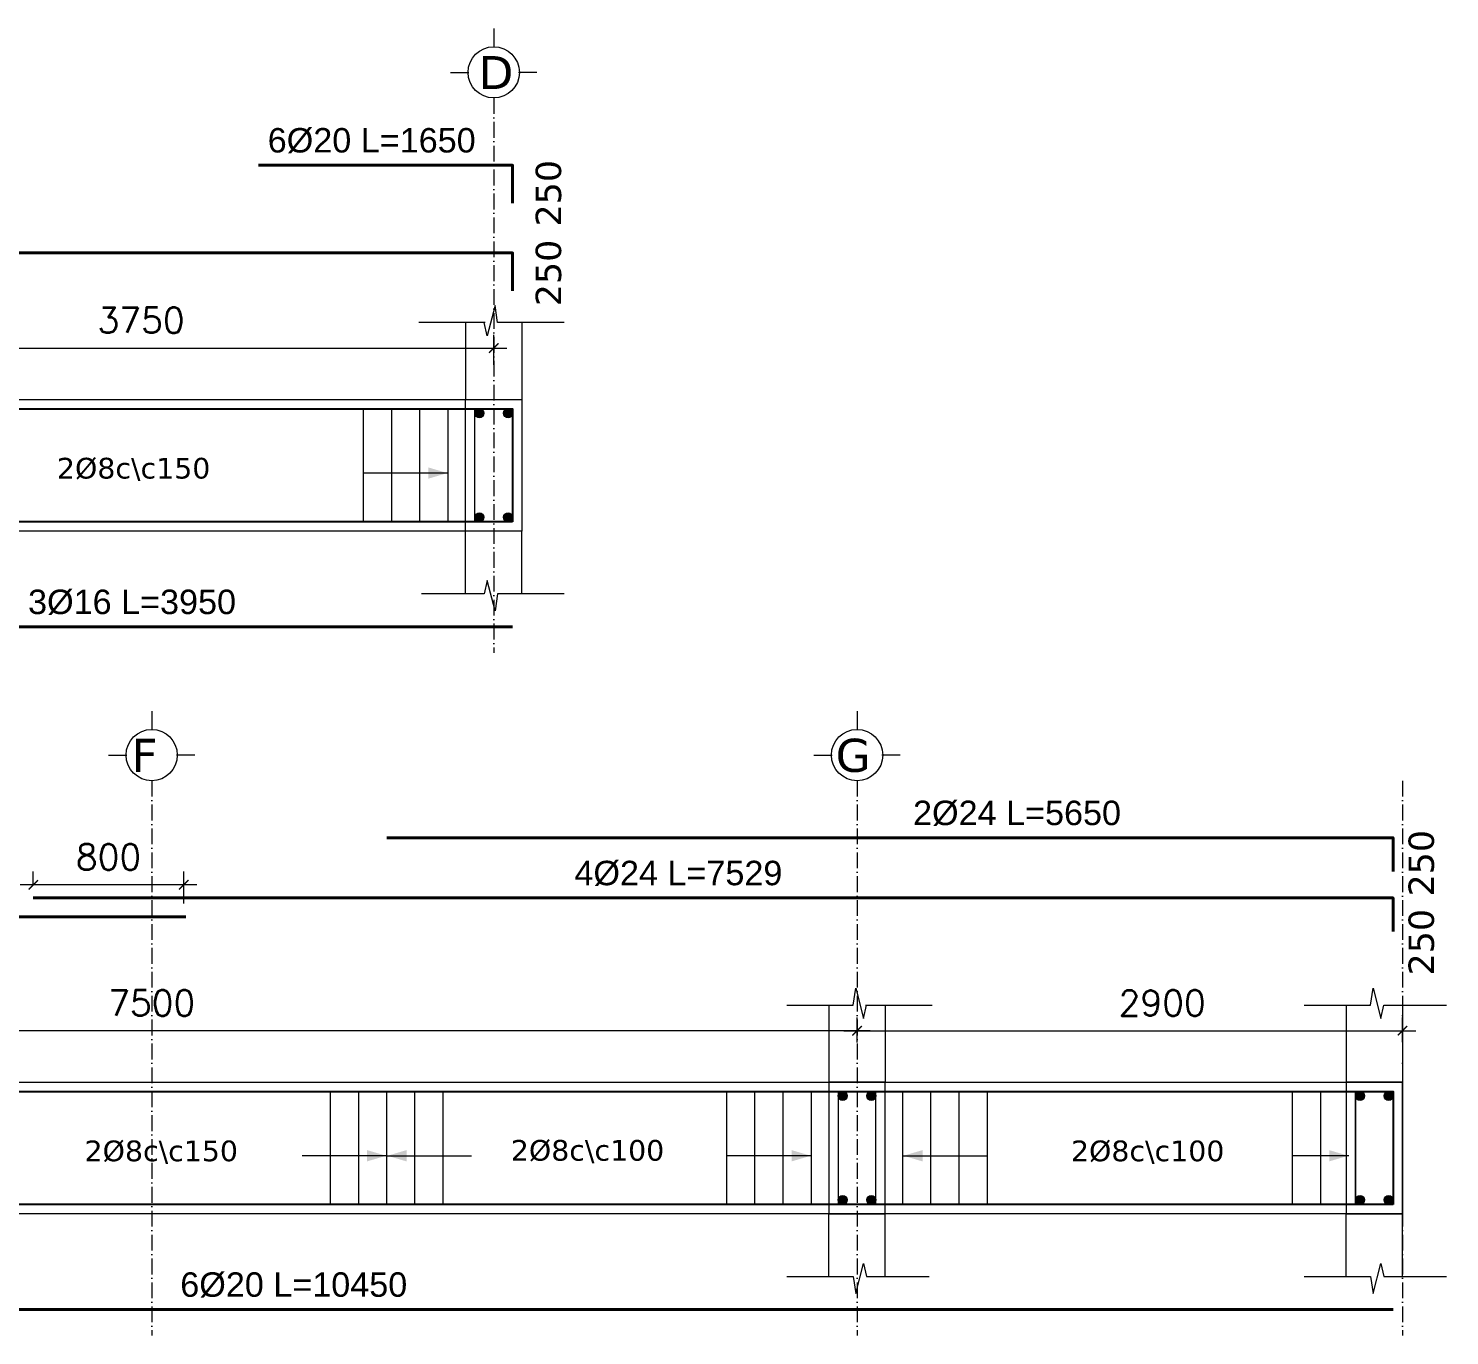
# Model space of a CAD drawing. Header units: inches. Extents: x -17020 to 43805, y -10194 to 123061.
# Drawn here: x 31061 to 31816, y 112845 to 113540 of the extents above; entities that cross this region are included whole.
import ezdxf

# ---------------------------------------------------------------- set-up
doc = ezdxf.new("R2010")
doc.units = ezdxf.units.IN
doc.header["$LTSCALE"] = 0.7
doc.header["$MEASUREMENT"] = 0
doc.linetypes.add('ACAD_ISO10W100', pattern=[18, 12, -3, 0, -3])
doc.layers.get('0').update_dxf_attribs({"lineweight": 13})
doc.layers.get('Defpoints').update_dxf_attribs({"lineweight": 5})
for name, color, linetype, lineweight in [('axis', 254, 'ACAD_ISO10W100', 9), ('BEAM FRAME', 5, 'Continuous', 18), ('COLUMN', 4, 'Continuous', 20), ('elevline', 30, 'Continuous', 20), ('FRAME 070', 5, 'Continuous', 60), ('hatch', 9, 'Continuous', 9), ('renforcment', 141, 'Continuous', 40), ('tex', 3, 'Continuous', 25), ('TEXT', 3, 'Continuous', 25), ('top rein. extension', 50, 'Continuous', 20), ('top renforcment', 7, 'Continuous', 40)]:
    doc.layers.add(name, color=color, linetype=linetype, lineweight=lineweight)
doc.styles.add('100', font='romans.shx', dxfattribs={"height": 13.5})
doc.styles.add('romanc', font='verdana.ttf', dxfattribs={"height": 250})
doc.styles.get("Standard").update_dxf_attribs({"font": 'arial.ttf', "height": 13})
doc.dimstyles.new('100', dxfattribs={"dimtxt": 13.5, "dimasz": 5, "dimexe": 7, "dimexo": 7, "dimgap": 8, "dimtad": 1, "dimdec": 0, "dimlfac": 10, "dimzin": 4, "dimdsep": 46, "dimtxsty": '100', "dimblk": 'ARCHTICK', "dimcen": 0.09, "dimdle": 7, "dimclrd": 1, "dimclre": 8, "dimclrt": 2, "dimadec": 0, "dimazin": 1, "dimtfac": 1, "dimtdec": 0, "dimtix": 1, "dimtofl": 0, "dimtmove": 0, "dimatfit": 3, "dimldrblk": 'ARCHTICK', "dimfxl": 0.18, "dimtolj": 1, "dimtzin": 0, "dimlwd": -1, "dimlwe": -1, "dimarcsym": 0})
doc.dimstyles.get("Standard").update_dxf_attribs({"dimtxt": 13, "dimasz": 5, "dimexe": 0.18, "dimexo": 0.0625, "dimgap": 6, "dimtad": 1, "dimdec": 0, "dimlfac": 10, "dimzin": 0, "dimdsep": 46, "dimtxsty": 'Standard', "dimblk": 'ARCHTICK', "dimcen": 0.09, "dimse1": 1, "dimse2": 1, "dimclrd": 1, "dimclre": 7, "dimclrt": 3, "dimadec": 0, "dimazin": 0, "dimtfac": 1, "dimtdec": 0, "dimtix": 1, "dimtofl": 0, "dimtmove": 0, "dimatfit": 3, "dimldrblk": 'ARCHTICK', "dimfxl": 1, "dimtolj": 1, "dimtzin": 0, "dimarcsym": 0})

# ---------------------------------------------------------------- blocks, each defined once
blk = doc.blocks.new('*D1082')
at = {"layer": 'Defpoints', "color": 0, "transparency": 16777216}
for p in [(30248.26, 113420.33, -167.76), (31348.23, 113420.33, -0.48), (31348.23, 113420.33)]:
    blk.add_point(p, dxfattribs=at)
at = {"layer": 'TEXT', "color": 3, "transparency": 16777216, "insert": (30799.57, 113433.33), "char_height": 13, "attachment_point": 5}
blk.add_mtext('\\A1;3%%C20 L=11000', dxfattribs=at)
blk = doc.blocks.new('_ArchTick')
at = {"color": 0, "linetype": 'ByBlock', "lineweight": 0, "const_width": 0.15}
blk.add_lwpolyline([(-0.5, -0.5), (0.5, 0.5)], dxfattribs=at)
blk = doc.blocks.new('*D1085')
at = {"color": 8, "transparency": 16777216}
for p, q in [((30933.23, 113363.16), (30933.23, 113376.75)), ((31308.23, 113360.84), (31308.23, 113376.75))]:
    blk.add_line(p, q, dxfattribs=at)
at = {"color": 1, "transparency": 16777216}
blk.add_line((30926.23, 113369.75), (31315.23, 113369.75), dxfattribs=at)
at = {"layer": 'Defpoints', "color": 0, "transparency": 16777216}
for p in [(31308.23, 113369.75), (30933.23, 113356.16), (31308.23, 113353.84)]:
    blk.add_point(p, dxfattribs=at)
at = {"color": 1, "transparency": 16777216, "xscale": 5, "yscale": 5, "zscale": 5, "rotation": 180}
blk.add_blockref('_ArchTick', (30933.23, 113369.75), dxfattribs=at)
at = {"color": 1, "transparency": 16777216, "xscale": 5, "yscale": 5, "zscale": 5}
blk.add_blockref('_ArchTick', (31308.23, 113369.75), dxfattribs=at)
at = {"color": 2, "transparency": 16777216, "insert": (31120.73, 113384.5), "char_height": 13.5, "attachment_point": 5, "style": '100'}
blk.add_mtext('\\A1;3750', dxfattribs=at)
blk = doc.blocks.new('*D1086')
at = {"layer": 'Defpoints', "color": 0, "transparency": 16777216}
for p in [(31183.23, 113466.93, -217.91), (31348.23, 113466.93, -218.39), (31348.23, 113466.93)]:
    blk.add_point(p, dxfattribs=at)
at = {"layer": 'TEXT', "color": 3, "transparency": 16777216, "insert": (31243.34, 113479.93), "char_height": 13, "attachment_point": 5}
blk.add_mtext('\\A1;6%%C20 L=1650', dxfattribs=at)
blk = doc.blocks.new('*D1087')
at = {"layer": 'Defpoints', "color": 0, "transparency": 16777216}
for p in [(30923.23, 113221.58, -37100.88), (30923.23, 113221.58), (31318.23, 113221.58, -13652.68)]:
    blk.add_point(p, dxfattribs=at)
at = {"layer": 'TEXT', "color": 3, "transparency": 16777216, "insert": (31115.93, 113234.58), "char_height": 13, "attachment_point": 5}
blk.add_mtext('\\A1;3%%C16 L=3950', dxfattribs=at)
blk = doc.blocks.new('*D1127')
at = {"layer": 'Defpoints', "color": 0, "transparency": 16777216}
for p in [(30344.43, 113067.46, -19.16), (30344.43, 113067.46), (31144.45, 113067.46, -167.76)]:
    blk.add_point(p, dxfattribs=at)
at = {"layer": 'TEXT', "color": 3, "transparency": 16777216, "insert": (30643.58, 113080.46), "char_height": 13, "attachment_point": 5}
blk.add_mtext('\\A1;4%%C24 L=8000', dxfattribs=at)
blk = doc.blocks.new('*D1128')
at = {"color": 8, "transparency": 16777216}
for p, q in [((31501.38, 113000.53), (31501.38, 113013.88)), ((31791.38, 113000.88), (31791.38, 113013.88))]:
    blk.add_line(p, q, dxfattribs=at)
at = {"color": 1, "transparency": 16777216}
blk.add_line((31494.38, 113006.88), (31798.38, 113006.88), dxfattribs=at)
at = {"layer": 'Defpoints', "color": 0, "transparency": 16777216}
for p in [(31791.38, 113006.88), (31501.38, 112993.53), (31791.38, 112993.88, 217.91)]:
    blk.add_point(p, dxfattribs=at)
at = {"color": 1, "transparency": 16777216, "xscale": 5, "yscale": 5, "zscale": 5, "rotation": 180}
blk.add_blockref('_ArchTick', (31501.38, 113006.88), dxfattribs=at)
at = {"color": 1, "transparency": 16777216, "xscale": 5, "yscale": 5, "zscale": 5}
blk.add_blockref('_ArchTick', (31791.38, 113006.88), dxfattribs=at)
at = {"color": 2, "transparency": 16777216, "insert": (31663.59, 113021.63), "char_height": 13.5, "attachment_point": 5, "style": '100'}
blk.add_mtext('\\A1;2900', dxfattribs=at)
blk = doc.blocks.new('*D1129')
at = {"layer": 'Defpoints', "color": 0, "transparency": 16777216}
for p in [(31063.45, 113077.46, -157.78), (31063.45, 113077.46), (31816.38, 113077.46, -218.54)]:
    blk.add_point(p, dxfattribs=at)
at = {"layer": 'TEXT', "color": 3, "transparency": 16777216, "insert": (31406.4, 113090.46), "char_height": 13, "attachment_point": 5}
blk.add_mtext('\\A1;4%%C24 L=7529', dxfattribs=at)
blk = doc.blocks.new('*D1168')
at = {"color": 8, "transparency": 16777216}
for p, q in [((31063.45, 113084.46), (31063.45, 113091.46)), ((31143.45, 113074.46), (31143.45, 113091.46))]:
    blk.add_line(p, q, dxfattribs=at)
at = {"color": 1, "transparency": 16777216}
blk.add_line((31150.45, 113084.46), (31056.45, 113084.46), dxfattribs=at)
at = {"layer": 'Defpoints', "color": 0, "transparency": 16777216}
for p in [(31063.45, 113084.46), (31063.45, 113077.46), (31143.45, 113067.46)]:
    blk.add_point(p, dxfattribs=at)
at = {"color": 1, "transparency": 16777216, "xscale": 5, "yscale": 5, "zscale": 5, "rotation": 180}
blk.add_blockref('_ArchTick', (31063.45, 113084.46), dxfattribs=at)
at = {"color": 1, "transparency": 16777216, "xscale": 5, "yscale": 5, "zscale": 5}
blk.add_blockref('_ArchTick', (31143.45, 113084.46), dxfattribs=at)
at = {"color": 2, "transparency": 16777216, "insert": (31103.45, 113099.21), "char_height": 13.5, "attachment_point": 5, "style": '100'}
blk.add_mtext('\\A1;800', dxfattribs=at)
blk = doc.blocks.new('*D1130')
at = {"color": 8, "transparency": 16777216}
for p, q in [((30751.38, 112997.97), (30751.38, 113013.88)), ((31501.38, 113002.61), (31501.38, 113013.88))]:
    blk.add_line(p, q, dxfattribs=at)
at = {"color": 1, "transparency": 16777216}
blk.add_line((31508.38, 113006.88), (30744.38, 113006.88), dxfattribs=at)
at = {"layer": 'Defpoints', "color": 0, "transparency": 16777216}
for p in [(30751.38, 113006.88), (30751.38, 112990.97), (31501.38, 112995.61)]:
    blk.add_point(p, dxfattribs=at)
at = {"color": 1, "transparency": 16777216, "xscale": 5, "yscale": 5, "zscale": 5, "rotation": 180}
blk.add_blockref('_ArchTick', (30751.38, 113006.88), dxfattribs=at)
at = {"color": 1, "transparency": 16777216, "xscale": 5, "yscale": 5, "zscale": 5}
blk.add_blockref('_ArchTick', (31501.38, 113006.88), dxfattribs=at)
at = {"color": 2, "transparency": 16777216, "insert": (31126.38, 113021.63), "char_height": 13.5, "attachment_point": 5, "style": '100'}
blk.add_mtext('\\A1;7500', dxfattribs=at)
blk = doc.blocks.new('*D1131')
at = {"layer": 'Defpoints', "color": 0, "transparency": 16777216}
for p in [(30741.38, 112858.71, -13652.68), (31786.38, 112858.71, -37100.88), (31786.38, 112858.71)]:
    blk.add_point(p, dxfattribs=at)
at = {"layer": 'TEXT', "color": 3, "transparency": 16777216, "insert": (31201.9, 112871.71), "char_height": 13, "attachment_point": 5}
blk.add_mtext('\\A1;6%%C20 L=10450', dxfattribs=at)
blk = doc.blocks.new('*D1135')
at = {"layer": 'Defpoints', "color": 0, "transparency": 16777216}
for p in [(31251.38, 113109.42, -157.78), (31251.38, 113109.42), (31816.38, 113109.42, -218.54)]:
    blk.add_point(p, dxfattribs=at)
at = {"layer": 'TEXT', "color": 3, "transparency": 16777216, "insert": (31586.42, 113122.42), "char_height": 13, "attachment_point": 5}
blk.add_mtext('\\A1;2%%C24 L=5650', dxfattribs=at)

msp = doc.modelspace()

# ---------------------------------------------------------------- hatches: boundary and pattern name
at = {"layer": 'elevline'}
for points in [[(31302.99, 113335.08, 1), (31298.23, 113335.08, 1)], [(31313.47, 113335.08, -1), (31318.23, 113335.08, -1)], [(31302.99, 113279.83, -1), (31298.23, 113279.83, -1)], [(31313.47, 113279.83, 1), (31318.23, 113279.83, 1)], [(31496.14, 112972.2, 1), (31491.38, 112972.2, 1)], [(31506.62, 112972.2, -1), (31511.38, 112972.2, -1)], [(31771.14, 112972.2, 1), (31766.38, 112972.2, 1)], [(31781.62, 112972.2, -1), (31786.38, 112972.2, -1)], [(31496.14, 112916.96, -1), (31491.38, 112916.96, -1)], [(31506.62, 112916.96, 1), (31511.38, 112916.96, 1)], [(31771.14, 112916.96, -1), (31766.38, 112916.96, -1)], [(31781.62, 112916.96, 1), (31786.38, 112916.96, 1)]]:
    msp.add_hatch(color=256, dxfattribs=at).paths.add_polyline_path(points)

# ---------------------------------------------------------------- linework, layer by layer
at = {"layer": 'axis'}
for p, q in [((31308.23, 113502.65), (31308.23, 113207.72)), ((31308.23, 113502.65), (31308.23, 113207.72)), ((31126.38, 113139.77), (31126.38, 112844.84)), ((31501.38, 113139.77), (31501.38, 112844.84)), ((31791.38, 113139.77), (31791.38, 112844.84))]:
    msp.add_line(p, q, dxfattribs=at)
at = {"layer": 'BEAM FRAME', "elevation": 217.91}
for points in [[(31323.23, 113272.45), (29748.23, 113272.45), (29748.23, 113342.45), (31323.23, 113342.45)], [(31791.38, 112909.58), (28831.38, 112909.58), (28831.38, 112979.58), (31791.38, 112979.58)]]:
    msp.add_lwpolyline(points, close=True, dxfattribs=at)
at = {"layer": 'COLUMN', "lineweight": 20}
for p, q in [((31293.23, 113383.38, 217.91), (31293.23, 113342.45, 217.91)), ((31323.23, 113383.38, 217.91), (31323.23, 113342.45, 217.91)), ((31293.23, 113239.03, 217.91), (31293.23, 113272.45, 217.91)), ((31323.23, 113239.03, 217.91), (31323.23, 113272.45, 217.91)), ((31486.38, 113020.51, 217.91), (31486.38, 112979.58, 217.91)), ((31516.38, 113020.51, 217.91), (31516.38, 112979.58, 217.91)), ((31761.38, 113020.51, 217.91), (31761.38, 112979.58, 217.91)), ((31791.38, 113020.51, 217.91), (31791.38, 112979.58, 217.91)), ((31486.38, 112876.16, 217.91), (31486.38, 112909.58, 217.91)), ((31516.38, 112876.16, 217.91), (31516.38, 112909.58, 217.91)), ((31761.38, 112876.16, 217.91), (31761.38, 112909.58, 217.91)), ((31791.38, 112876.16, 217.91), (31791.38, 112909.58, 217.91))]:
    msp.add_line(p, q, dxfattribs=at)
at = {"layer": 'elevline'}
for p, q in [((31238.96, 113277.45), (31238.96, 113337.45)), ((31253.96, 113277.45), (31253.96, 113337.45)), ((31268.96, 113277.45), (31268.96, 113337.45)), ((31283.92, 113277.45), (31283.92, 113337.45)), ((31221.42, 112914.58), (31221.42, 112974.58)), ((31236.42, 112914.58), (31236.42, 112974.58)), ((31251.38, 112914.58), (31251.38, 112974.58)), ((31266.34, 112914.58), (31266.34, 112974.58)), ((31281.34, 112914.58), (31281.34, 112974.58)), ((31432.11, 112914.58), (31432.11, 112974.58)), ((31447.11, 112914.58), (31447.11, 112974.58)), ((31462.11, 112914.58), (31462.11, 112974.58)), ((31477.07, 112914.58), (31477.07, 112974.58)), ((31525.69, 112914.58), (31525.69, 112974.58)), ((31540.65, 112914.58), (31540.65, 112974.58)), ((31555.65, 112914.58), (31555.65, 112974.58)), ((31570.65, 112914.58), (31570.65, 112974.58)), ((31732.88, 112914.58), (31732.88, 112974.58)), ((31747.88, 112914.58), (31747.88, 112974.58)), ((31766.34, 112914.58), (31766.34, 112974.58))]:
    msp.add_line(p, q, dxfattribs=at)
for centre in [(31300.61, 113335.08), (31315.85, 113335.08), (31300.61, 113279.83), (31315.85, 113279.83), (31493.76, 112972.2), (31509, 112972.2), (31768.76, 112972.2), (31784, 112972.2), (31493.76, 112916.96), (31509, 112916.96), (31768.76, 112916.96), (31784, 112916.96)]:
    msp.add_circle(centre, 2.38, dxfattribs=at)
at = {"layer": 'FRAME 070', "lineweight": 20}
for p, q in [((31308.91, 113392.38, 217.91), (31304.73, 113376.31, 217.91)), ((31310.26, 113383.38, 217.91), (31308.91, 113392.38, 217.91)), ((31303.7, 113383.38, 217.91), (31268.35, 113383.38, 217.91)), ((31304.73, 113376.31, 217.91), (31303.22, 113383.38, 217.91)), ((31345.62, 113383.38, 217.91), (31310.26, 113383.38, 217.91)), ((31304.73, 113246.1, 217.91), (31303.22, 113239.03, 217.91)), ((31308.91, 113230.03, 217.91), (31304.73, 113246.1, 217.91)), ((31303.22, 113239.03, 217.91), (31269.83, 113239.03, 217.91)), ((31310.26, 113239.03, 217.91), (31308.91, 113230.03, 217.91)), ((31345.62, 113239.03, 217.91), (31310.26, 113239.03, 217.91)), ((31499.35, 113020.51, 217.91), (31500.7, 113029.51, 217.91)), ((31500.7, 113029.51, 217.91), (31504.88, 113013.43, 217.91)), ((31774.35, 113020.51, 217.91), (31775.7, 113029.51, 217.91)), ((31775.7, 113029.51, 217.91), (31779.88, 113013.43, 217.91)), ((31463.99, 113020.51, 217.91), (31499.35, 113020.51, 217.91)), ((31504.88, 113013.43, 217.91), (31506.39, 113020.51, 217.91)), ((31505.91, 113020.51, 217.91), (31541.27, 113020.51, 217.91)), ((31738.99, 113020.51, 217.91), (31774.35, 113020.51, 217.91)), ((31779.88, 113013.43, 217.91), (31781.39, 113020.51, 217.91)), ((31781.39, 113020.51, 217.91), (31814.78, 113020.51, 217.91)), ((31500.7, 112867.16, 217.91), (31504.88, 112883.23, 217.91)), ((31504.88, 112883.23, 217.91), (31506.39, 112876.16, 217.91)), ((31775.7, 112867.16, 217.91), (31779.88, 112883.23, 217.91)), ((31779.88, 112883.23, 217.91), (31781.39, 112876.16, 217.91)), ((31463.99, 112876.16, 217.91), (31499.35, 112876.16, 217.91)), ((31499.35, 112876.16, 217.91), (31500.7, 112867.16, 217.91)), ((31506.39, 112876.16, 217.91), (31539.78, 112876.16, 217.91)), ((31738.99, 112876.16, 217.91), (31774.35, 112876.16, 217.91)), ((31774.35, 112876.16, 217.91), (31775.7, 112867.16, 217.91)), ((31781.39, 112876.16, 217.91), (31814.78, 112876.16, 217.91))]:
    msp.add_line(p, q, dxfattribs=at)
at = {"layer": 'FRAME 070', "lineweight": 15}
for points in [[(31323.23, 113272.45), (31293.23, 113272.45), (31293.23, 113342.45), (31323.23, 113342.45)], [(31486.38, 112909.58), (31516.38, 112909.58), (31516.38, 112979.58), (31486.38, 112979.58)], [(31761.38, 112909.58), (31791.38, 112909.58), (31791.38, 112979.58), (31761.38, 112979.58)]]:
    msp.add_lwpolyline(points, close=True, dxfattribs=at)
at = {"layer": 'hatch'}
for p, q in [((31308.23, 113539.62), (31308.23, 113529.89)), ((31285.31, 113516.14), (31295.04, 113516.14)), ((31331.15, 113516.14), (31321.42, 113516.14)), ((31126.38, 113176.75), (31126.38, 113167.01)), ((31501.38, 113176.75), (31501.38, 113167.01)), ((31103.46, 113153.27), (31113.19, 113153.27)), ((31149.3, 113153.27), (31139.57, 113153.27)), ((31478.46, 113153.27), (31488.19, 113153.27)), ((31524.3, 113153.27), (31514.57, 113153.27))]:
    msp.add_line(p, q, dxfattribs=at)
for centre in [(31308.23, 113516.27), (31126.38, 113153.39), (31501.38, 113153.39)]:
    msp.add_circle(centre, 13.62, dxfattribs=at)
at = {"layer": 'renforcment', "lineweight": -2, "elevation": 217.91}
for points in [[(31318.23, 113277.45), (29753.23, 113277.45), (29753.23, 113337.45), (31318.23, 113337.45)], [(31786.38, 112914.58), (28836.38, 112914.58), (28836.38, 112974.58), (31786.38, 112974.58)]]:
    msp.add_lwpolyline(points, close=True, dxfattribs=at)
at = {"layer": 'top rein. extension'}
for p, q in [((31283.92, 113303.29), (31238.96, 113303.29)), ((31251.38, 112940.42), (31206.42, 112940.42)), ((31251.38, 112940.42), (31296.34, 112940.42)), ((31477.07, 112940.42), (31432.11, 112940.42)), ((31525.69, 112940.42), (31570.65, 112940.42)), ((31762.84, 112940.42), (31732.88, 112940.42))]:
    msp.add_line(p, q, dxfattribs=at)
for points in [[(31273.44, 113306.29), (31283.57, 113303.29), (31273.44, 113300.29)], [(31240.91, 112943.42), (31251.03, 112940.42), (31240.91, 112937.42)], [(31261.85, 112943.42), (31251.73, 112940.42), (31261.85, 112937.42)], [(31466.6, 112943.42), (31476.72, 112940.42), (31466.6, 112937.42)], [(31536.17, 112943.42), (31526.04, 112940.42), (31536.17, 112937.42)], [(31752.37, 112943.42), (31762.49, 112940.42), (31752.37, 112937.42)]]:
    msp.add_solid(points, dxfattribs=at)
at = {"layer": 'top renforcment'}
for p, q in [((30923.23, 113221.58), (31318.23, 113221.58)), ((31786.38, 112858.71), (30741.38, 112858.71))]:
    msp.add_line(p, q, dxfattribs=at)
at = {"layer": 'top renforcment', "elevation": 217.91}
msp.add_lwpolyline([(31318.23, 113446.66), (31318.23, 113466.93), (31183.23, 113466.93)], dxfattribs=at)
at = {"layer": 'top renforcment'}
for points in [[(31318.23, 113400.06), (31318.23, 113420.33), (30248.26, 113420.33)], [(31251.38, 113109.42), (31786.38, 113109.42), (31786.38, 113091.53)], [(31063.45, 113077.46), (31786.38, 113077.46), (31786.38, 113059.57)], [(30344.43, 113067.46), (31144.45, 113067.46)]]:
    msp.add_lwpolyline(points, dxfattribs=at)
at = {"layer": 'top renforcment', "lineweight": 15}
for points in [[(31318.23, 113277.45), (31298.23, 113277.45), (31298.23, 113337.45), (31318.23, 113337.45)], [(31491.38, 112914.58), (31511.38, 112914.58), (31511.38, 112974.58), (31491.38, 112974.58)], [(31766.38, 112914.58), (31786.38, 112914.58), (31786.38, 112974.58), (31766.38, 112974.58)]]:
    msp.add_lwpolyline(points, close=True, dxfattribs=at)

# ---------------------------------------------------------------- texts
at = {"layer": 'tex', "style": 'romanc'}
for s, p in [('2%%C8c\\c150', (31076, 113300.38, -33436.19)), ('2%%C8c\\c150', (31090.68, 112937.51, -33436.19)), ('2%%C8c\\c100', (31317.31, 112937.81, -33436.19)), ('2%%C8c\\c100', (31615.1, 112937.51, -33436.19))]:
    msp.add_text(s, height=11, dxfattribs=at).set_placement(p)
at = {"layer": 'TEXT', "style": 'romanc'}
for s, p in [('D', (31300.11, 113507.35)), ('F', (31115.66, 113144.47)), ('G', (31489.98, 113144.47))]:
    msp.add_text(s, height=17.6, dxfattribs=at).set_placement(p)
for p in [(31344.02, 113434.36, -72521.33), (31344.02, 113391.97, -72521.33), (31808.06, 113078.25, -73175.05), (31808.06, 113036.28, -73175.05)]:
    msp.add_text('250', height=13.5, rotation=90, dxfattribs=at).set_placement(p)

# ---------------------------------------------------------------- dimensions: what is measured, and where the dimension line sits
for base, p1, p2, picture, middle in [((31308.23, 113369.75), (30933.23, 113356.16), (31308.23, 113353.84), '*D1085', (31120.73, 113369.75)), ((31791.38, 113006.88), (31501.38, 112993.53), (31791.38, 112993.88, 217.91), '*D1128', (31663.59, 113006.88))]:
    dim = msp.add_linear_dim(base=base, p1=p1, p2=p2, dimstyle='100')
    dim.commit()
    dim.dimension.update_dxf_attribs({"geometry": picture, "text_midpoint": middle, "dimtype": 160})
dim = msp.add_linear_dim(base=(31063.45, 113084.46), p1=(31143.45, 113067.46), p2=(31063.45, 113077.46), dimstyle='100')
dim.commit()
dim.dimension.update_dxf_attribs({"geometry": '*D1168', "text_midpoint": (31103.45, 113099.21)})
dim = msp.add_linear_dim(base=(30751.38, 113006.88), p1=(31501.38, 112995.61), p2=(30751.38, 112990.97), angle=180, dimstyle='100')
dim.commit()
dim.dimension.update_dxf_attribs({"geometry": '*D1130', "text_midpoint": (31126.38, 113006.88), "dimtype": 160})
at = {"layer": 'TEXT'}
for base, p1, p2, angle, text, picture, middle in [((31348.23, 113466.93, 217.91), (31183.23, 113466.93), (31348.23, 113466.93, -0.48), 0, '6%%C20 L=<>', '*D1086', (31243.34, 113466.93, 217.91)), ((31348.23, 113420.33), (30248.26, 113420.33, -167.76), (31348.23, 113420.33, -0.48), 0, '3%%C20 L=<>', '*D1082', (30799.57, 113420.33)), ((30923.23, 113221.58, 12366.96), (31318.23, 113221.58, -1285.72), (30923.23, 113221.58, -24733.92), 180, '3%%C16 L=<>', '*D1087', (31115.93, 113221.58, 12366.96)), ((31251.38, 113109.42), (31816.38, 113109.42, -218.54), (31251.38, 113109.42, -157.78), 180, '2%%C24 L=<>', '*D1135', (31586.42, 113109.42)), ((31063.45, 113077.46), (31816.38, 113077.46, -218.54), (31063.45, 113077.46, -157.78), 180, '4%%C24 L=<>', '*D1129', (31406.4, 113077.46)), ((30344.43, 113067.46), (31144.45, 113067.46, -167.76), (30344.43, 113067.46, -19.16), 180, '4%%C24 L=<>', '*D1127', (30643.58, 113067.46)), ((31786.38, 112858.71, 12366.96), (30741.38, 112858.71, -1285.72), (31786.38, 112858.71, -24733.92), 0, '6%%C20 L=<>', '*D1131', (31201.9, 112858.71, 12366.96))]:
    dim = msp.add_linear_dim(base=base, p1=p1, p2=p2, angle=angle, text=text, dimstyle='Standard', override={"dimsd1": 1, "dimsd2": 1, "dimfxl": 0.1, "dimfxlon": 1}, dxfattribs=at)
    dim.commit()
    dim.dimension.update_dxf_attribs({"geometry": picture, "text_midpoint": middle, "dimtype": 161})

doc.saveas('drawing.dxf')
